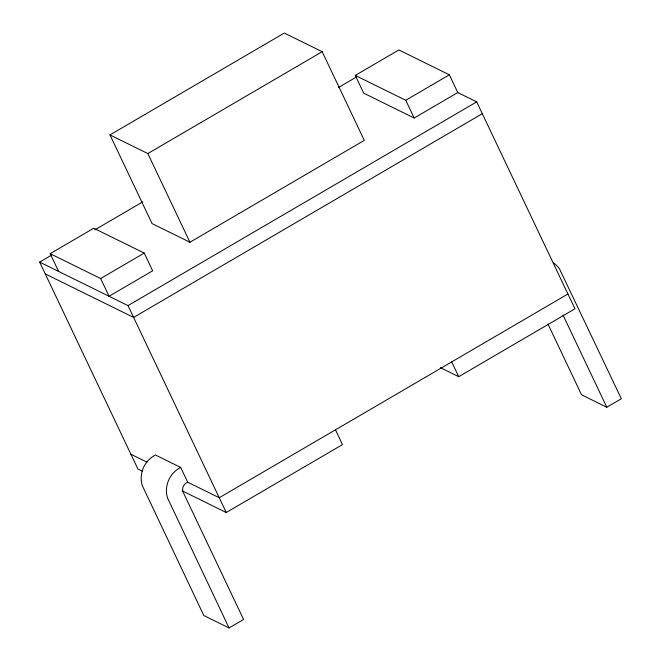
<?xml version="1.0" encoding="UTF-8"?>
<svg xmlns="http://www.w3.org/2000/svg" width="661" height="661" viewBox="0 0 661 661"><rect width="100%" height="100%" fill="white"/><g stroke="black" fill="none" stroke-linecap="round" stroke-linejoin="round"><path stroke-width="0.99" d="M109.974 134.918L284.313 33.05L322.18 51.698L364.285 140.372L189.938 242.24L152.08 223.592L109.974 134.918L147.833 153.559L189.938 242.24M147.833 153.559L322.18 51.698M50.17 253.684L93.763 228.219L144.238 253.072L152.658 270.812L109.073 296.277L100.654 278.545L50.17 253.684L58.598 271.415M457.767 92.548L414.183 118.013L363.699 93.151L355.279 75.42L398.864 49.955L449.348 74.809L457.767 92.548L476.697 101.868L574.946 308.786L458.717 376.696L440.317 367.632M142.52 471.276L137.918 469.013L39.668 262.095L51.227 255.336M94.812 229.871L142.85 201.812M338.548 87.467L356.337 77.073M100.654 278.545L144.238 253.072M355.279 75.42L405.763 100.282L449.348 74.809M39.668 262.095L128.003 305.597L476.697 101.868M482.315 113.692L133.621 317.42L45.279 273.918M187.691 482.2L180.668 467.418L176.627 469.971A24.292 22.201 -63.8 0 0 167.564 498.055L229.053 627.95L243.587 619.464L183.229 492.354A6.932 6.329 -63.8 0 1 186.237 483.051L187.691 482.2L219.237 497.733L567.931 294.005M182.089 490.768L226.252 512.515L342.489 444.605L335.466 429.824M547.986 324.088L581.564 394.815L606.806 407.242L621.332 398.757L559.553 269.027A24.292 22.201 -63.8 0 0 553.364 262.863M180.668 467.418L155.426 454.991L151.386 457.536A24.292 22.201 -63.8 0 0 142.322 485.628L203.819 615.523L229.053 627.95M130.895 454.231L147.122 462.221M563.065 315.115L606.806 407.242M405.763 100.282L414.183 118.013M451.703 361.914L458.717 376.696M128.003 305.597L226.252 512.515"/></g></svg>
